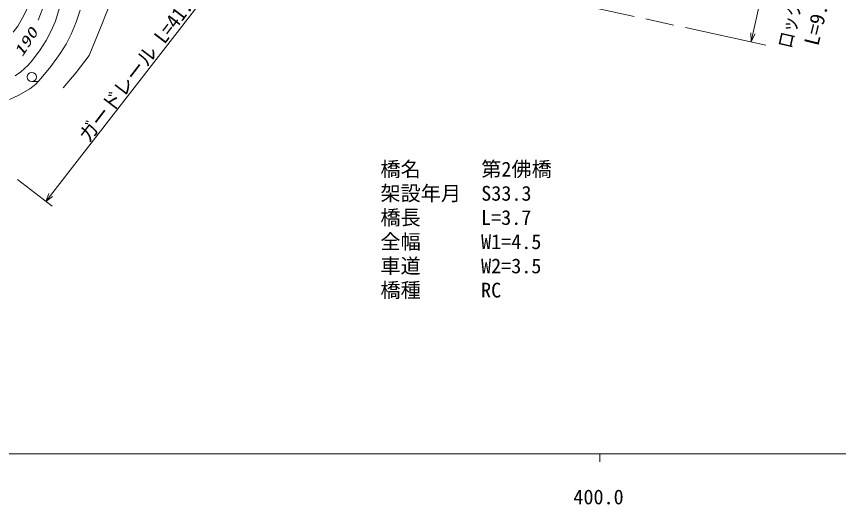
# Model space of a CAD drawing. Units: millimetres, scale not verified. Extents: x 40000 to 680000, y 20000 to 380000.
# Drawn here: x 395648 to 497615, y 198715 to 259240 of the extents above; entities that cross this region are included whole.
import ezdxf
from ezdxf.enums import TextEntityAlignment as Align

# ---------------------------------------------------------------- set-up
doc = ezdxf.new("R2010")
doc.units = ezdxf.units.MM
doc.header["$LTSCALE"] = 1000
doc.linetypes.add('CHAIN', pattern=[18.5, 12, -1.5, 3.5, -1.5])
for name, color, linetype, lineweight in [('M-BGD', 7, 'Continuous', 13), ('M-BMK', 2, 'CHAIN', 13), ('M-STR-HTXT', 7, 'Continuous', 13), ('M-TTL-BAND', 7, 'Continuous', 13)]:
    doc.layers.add(name, color=color, linetype=linetype, lineweight=lineweight)
doc.styles.add('ＭＳ ゴシック', font='')
doc.styles.get('ＭＳ ゴシック').set_extended_font_data('MS Gothic')

msp = doc.modelspace()

# ---------------------------------------------------------------- linework, layer by layer
at = {"layer": 'M-BGD'}
msp.add_line((397551, 251164), (398301, 251164), dxfattribs=at)
for points in [[(398336, 258762), (399215, 260994), (399958, 263146), (400256, 264338), (400479, 265722), (400618, 267504), (400663, 269503), (400709, 271702), (400861, 273775), (401388, 276477), (401845, 279410), (401861, 280443), (401762, 281814), (401552, 283265)], [(395244, 257276), (395806, 258031), (396418, 259064), (397051, 260361), (397704, 261967), (398070, 263112), (398341, 264328), (398492, 265920), (398531, 267327), (398490, 268326), (398351, 269251), (398140, 270013), (397755, 270935), (397552, 271358)], [(401452, 250383), (403057, 252298), (404658, 254382), (406252, 258257), (407754, 262176)], [(401384, 261753), (400474, 258667), (399918, 257382), (399326, 256273), (398580, 255087), (397654, 253818), (397099, 253182), (396212, 252371), (395506, 251866)], [(394802, 248938), (395937, 249465), (397323, 250261), (398040, 250857), (398733, 251582), (399909, 253016), (401074, 254626), (401806, 255820), (402442, 257059), (403049, 258540), (403543, 260029)]]:
    msp.add_lwpolyline(points, dxfattribs=at)
msp.add_circle((397551, 251734), 570, dxfattribs=at)
at = {"layer": 'M-BMK'}
msp.add_line((460538, 261800), (488597, 255680), dxfattribs=at)
at = {"layer": 'M-STR-HTXT'}
for p, q in [((399281, 236313), (422884, 266690)), ((486776, 256152), (488600, 264279)), ((486776, 256152), (486721, 257189)), ((487268, 257067), (486776, 256152)), ((395772, 239039), (400070, 235699)), ((399281, 236313), (399673, 237274)), ((400115, 236931), (399281, 236313))]:
    msp.add_line(p, q, dxfattribs=at)
at = {"layer": 'M-TTL-BAND'}
for p, q in [((40000, 205000), (579000, 205000)), ((468000, 205000), (468000, 204000))]:
    msp.add_line(p, q, dxfattribs=at)

# ---------------------------------------------------------------- texts
at = {"layer": 'M-BGD', "style": 'ＭＳ ゴシック', "oblique": 15, "width": 1.4}
msp.add_text('190', height=1320, rotation=57, dxfattribs=at).set_placement((396696, 253913), align=Align.BOTTOM_LEFT)
at = {"layer": 'M-STR-HTXT', "style": 'ＭＳ ゴシック'}
for s, rotation, width, p in [('ロックネット', 77.2, 0.8, (492324, 255026)), ('ガードレール L=41.0', 52.6, 0.95, (405070, 243115)), ('L=9.0', 76.2, 1.05, (495620, 255361))]:
    msp.add_text(s, height=1833, rotation=rotation, dxfattribs=dict(at, width=width)).set_placement(p, align=Align.BOTTOM_LEFT)
for s, p in [('橋名\u3000\u3000\u3000第2佛橋', (440794, 238841)), ('架設年月\u3000S33.3', (440794, 235841)), ('橋長      L=3.7', (440794, 232841)), ('全幅      W1=4.5', (440794, 229841)), ('車道      W2=3.5', (440794, 226841)), ('橋種      RC', (440794, 223841))]:
    msp.add_text(s, height=1833, dxfattribs=at).set_placement(p, align=Align.BOTTOM_LEFT)
at = {"layer": 'M-TTL-BAND', "style": 'ＭＳ ゴシック'}
msp.add_text('400.0', height=1833, dxfattribs=at).set_placement((467844, 198195), align=Align.BOTTOM_CENTER)

doc.saveas('drawing.dxf')
